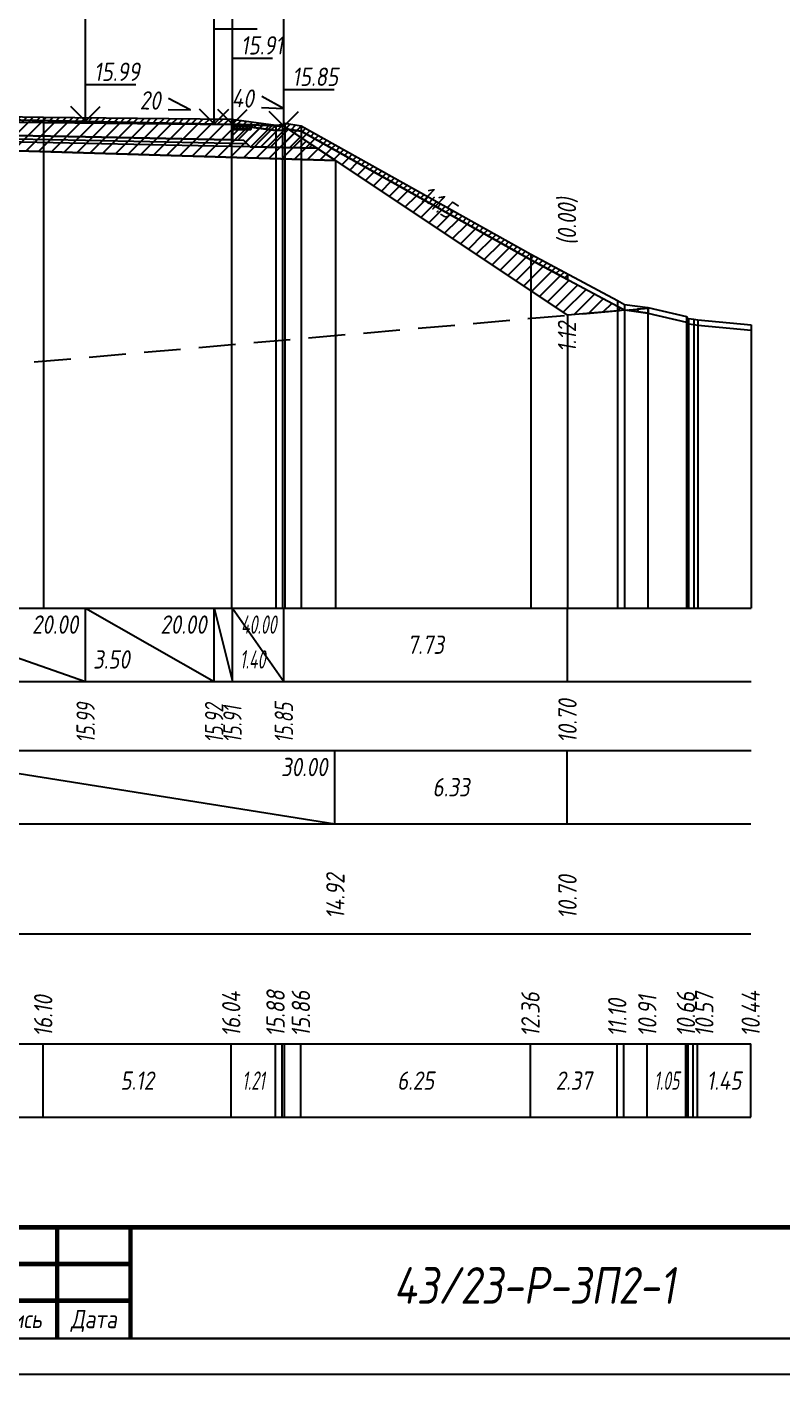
# Model space of a CAD drawing. Extents: x -717 to 1451, y -133302 to 233.
# Drawn here: x 250.8 to 353.7, y -104444.4 to -104260.8 of the extents above; entities that cross this region are included whole.
import ezdxf
from ezdxf.enums import TextEntityAlignment as Align

# ---------------------------------------------------------------- set-up
doc = ezdxf.new("R2010")
doc.units = 0
doc.linetypes.add('штриховая', pattern=[0.75, 0.5, -0.25])
for name, color, linetype in [('Зарамочное оформление', 7, 'Continuous'), ('Интерполированный поперечник', 2, 'Continuous'), ('Код_510', 7, 'Continuous'), ('Код_514', 1, 'Continuous'), ('Код_516', 1, 'Continuous'), ('Контур_0', 7, 'Continuous'), ('Контур_2521', 7, 'Continuous'), ('Контур_2564', 7, 'Continuous'), ('Контур_2660', 7, 'Continuous'), ('Контур_2665', 7, 'Continuous'), ('Контур_400', 7, 'Continuous'), ('Контур_508', 7, 'Continuous'), ('Контур_512', 7, 'Continuous'), ('Контур_513', 7, 'Continuous'), ('Контур_818', 7, 'Continuous'), ('Красный поперечник', 1, 'Continuous'), ('Объём_2501', 7, 'Continuous'), ('Объём_2564', 7, 'Continuous'), ('Объём_2650', 7, 'Continuous'), ('Объём_2660', 7, 'Continuous'), ('Объём_2661', 7, 'Continuous'), ('Объём_2665', 7, 'Continuous'), ('Объём_2666', 7, 'Continuous'), ('Объём_2667', 7, 'Continuous'), ('Объём_2668', 7, 'Continuous'), ('Объём_2669', 7, 'Continuous'), ('Объём_2675', 7, 'Continuous'), ('Откосы', 7, 'Continuous'), ('Отметки покрытия', 7, 'Continuous'), ('Рабочие отметки', 7, 'Continuous'), ('Рабочие отметки доп.', 7, 'Continuous'), ('Таблица', 7, 'Continuous'), ('Уклоны проезжей части', 7, 'Continuous'), ('Черный поперечник', 3, 'Continuous')]:
    doc.layers.add(name, color=color, linetype=linetype)
for name, color, linetype, true_color in [('Контур_2540', 2, 'Continuous', 0xffff00), ('Контур_2560', 2, 'Continuous', 0xffff00), ('Контур_2561', 7, 'Continuous', 0xff8040), ('Контур_2562', 3, 'Continuous', 0x00ff00), ('Контур_2563', 7, 'Continuous', 0xff8000), ('Контур_2570', 7, 'Continuous', 0x80ff00), ('Контур_2736', 4, 'Continuous', 0x00ffff), ('Контур_2737', 4, 'Continuous', 0x00ffff), ('Контур_2738', 4, 'Continuous', 0x00ffff), ('Контур_2739', 4, 'Continuous', 0x00ffff), ('Контур_2741', 4, 'Continuous', 0x00ffff), ('Контур_2742', 4, 'Continuous', 0x00ffff), ('Контур_2743', 4, 'Continuous', 0x00ffff), ('Контур_2744', 7, 'Continuous', 0xa4ffff), ('Контур_2745', 7, 'Continuous', 0xa4ffff), ('Контур_2747', 4, 'Continuous', 0x00ffff), ('Контур_2748', 4, 'Continuous', 0x00ffff), ('Контур_2749', 4, 'Continuous', 0x00ffff), ('Контур_2750', 4, 'Continuous', 0x00ffff), ('Контур_2751', 4, 'Continuous', 0x00ffff), ('Контур_2752', 4, 'Continuous', 0x00ffff), ('Контур_402', 7, 'Continuous', 0xff6464), ('Контур_703', 4, 'Continuous', 0x00ffff), ('Контур_705', 4, 'Continuous', 0x00ffff), ('Контур_707', 4, 'Continuous', 0x00ffff), ('Контур_720', 131, 'Continuous', 0xaaffff), ('Объём_2500', 7, 'Continuous', 0xc0c0c0), ('Объём_2520', 7, 'Continuous', 0x80ffff), ('Объём_2540', 2, 'Continuous', 0xffff00), ('Объём_2560', 2, 'Continuous', 0xffff00), ('Объём_2561', 7, 'Continuous', 0xff8040), ('Объём_2562', 3, 'Continuous', 0x00ff00), ('Объём_2563', 7, 'Continuous', 0xff8000), ('Объём_2570', 7, 'Continuous', 0x80ff00), ('Объём_2580', 3, 'Continuous', 0x00ff00), ('Объём_2600', 7, 'Continuous', 0x808000)]:
    doc.layers.add(name, color=color, linetype=linetype, true_color=true_color)
doc.styles.get("Standard").update_dxf_attribs({"font": 'txt', "height": 2.5})
doc.styles.add('М', font='romand.shx', dxfattribs={"width": 0.8, "oblique": 10, "height": 2.5})
doc.dimstyles.new('ISO-25', dxfattribs={"dimtxt": 2.5, "dimasz": 2.5, "dimexe": 1.25, "dimexo": 0.625, "dimtad": 1, "dimtxsty": 'Standard', "dimcen": 2.5, "dimadec": 0, "dimazin": 0, "dimtfac": 1, "dimtmove": 0, "dimatfit": 3, "dimfxl": 1, "dimarcsym": 0})

# ---------------------------------------------------------------- blocks, each defined once
blk = doc.blocks.new('_Oblique')
at = {"color": 0, "linetype": 'ByBlock', "lineweight": -2}
blk.add_line((-0.5, -0.5), (0.5, 0.5), dxfattribs=at)
blk = doc.blocks.new('*D2114')
at = {"color": 0, "lineweight": -2, "transparency": 16777216}
for p, q in [((278.83, -104273.46), (278.83, -104248.86)), ((285.83, -104273.74), (285.83, -104248.86)), ((278.83, -104250.11), (285.83, -104250.11)), ((285.83, -104250.11), (295.89, -104250.11))]:
    blk.add_line(p, q, dxfattribs=at)
at = {"layer": 'Defpoints', "color": 0, "transparency": 16777216}
for p in [(285.83, -104250.11), (278.83, -104274.08), (285.83, -104274.36)]:
    blk.add_point(p, dxfattribs=at)
at = {"color": 0, "lineweight": -2, "transparency": 16777216, "rotation": 180}
blk.add_blockref('_Oblique', (278.83, -104250.11), dxfattribs=at)
at = {"color": 0, "lineweight": -2, "transparency": 16777216}
blk.add_blockref('_Oblique', (285.83, -104250.11), dxfattribs=at)
at = {"color": 0, "transparency": 16777216, "insert": (292.34, -104248), "char_height": 2.5, "width": 8.75, "attachment_point": 5, "style": 'М'}
blk.add_mtext('1,40', dxfattribs=at)
blk = doc.blocks.new('*D2116')
at = {"color": 0, "lineweight": -2, "transparency": 16777216}
for p, q in [((276.33, -104273.41), (276.33, -104248.86)), ((278.83, -104273.46), (278.83, -104248.86)), ((276.33, -104250.11), (266.41, -104250.11)), ((278.83, -104250.11), (276.33, -104250.11))]:
    blk.add_line(p, q, dxfattribs=at)
at = {"layer": 'Defpoints', "color": 0, "transparency": 16777216}
for p in [(278.83, -104250.11), (276.33, -104274.03), (278.83, -104274.08)]:
    blk.add_point(p, dxfattribs=at)
at = {"color": 0, "lineweight": -2, "transparency": 16777216, "rotation": 180}
blk.add_blockref('_Oblique', (276.33, -104250.11), dxfattribs=at)
at = {"color": 0, "lineweight": -2, "transparency": 16777216}
blk.add_blockref('_Oblique', (278.83, -104250.11), dxfattribs=at)
at = {"color": 0, "transparency": 16777216, "insert": (270.17, -104248), "char_height": 2.5, "width": 9.1667, "attachment_point": 5, "style": 'М'}
blk.add_mtext('0,50', dxfattribs=at)
blk = doc.blocks.new('*D2118')
at = {"color": 0, "lineweight": -2, "transparency": 16777216}
for p, q in [((258.83, -104273.06), (258.83, -104244.86)), ((276.33, -104246.11), (258.83, -104246.11)), ((276.33, -104273.41), (276.33, -104244.86))]:
    blk.add_line(p, q, dxfattribs=at)
at = {"layer": 'Defpoints', "color": 0, "transparency": 16777216}
for p in [(258.83, -104246.11), (258.83, -104273.68), (276.33, -104274.03)]:
    blk.add_point(p, dxfattribs=at)
at = {"color": 0, "lineweight": -2, "transparency": 16777216, "rotation": 180}
blk.add_blockref('_Oblique', (258.83, -104246.11), dxfattribs=at)
at = {"color": 0, "lineweight": -2, "transparency": 16777216}
blk.add_blockref('_Oblique', (276.33, -104246.11), dxfattribs=at)
at = {"color": 0, "transparency": 16777216, "insert": (267.58, -104244), "char_height": 2.5, "width": 9.5833, "attachment_point": 5, "style": 'М'}
blk.add_mtext('3,50', dxfattribs=at)
blk = doc.blocks.new('*D2119')
at = {"color": 0, "lineweight": -2, "transparency": 16777216}
for p, q in [((276.33, -104273.41), (276.33, -104244.86)), ((276.33, -104246.11), (285.83, -104246.11)), ((285.83, -104273.74), (285.83, -104244.86)), ((285.83, -104246.11), (295.59, -104246.11))]:
    blk.add_line(p, q, dxfattribs=at)
at = {"layer": 'Defpoints', "color": 0, "transparency": 16777216}
for p in [(276.33, -104246.11), (276.33, -104274.03), (285.83, -104274.36)]:
    blk.add_point(p, dxfattribs=at)
at = {"color": 0, "lineweight": -2, "transparency": 16777216, "rotation": 180}
blk.add_blockref('_Oblique', (276.33, -104246.11), dxfattribs=at)
at = {"color": 0, "lineweight": -2, "transparency": 16777216}
blk.add_blockref('_Oblique', (285.83, -104246.11), dxfattribs=at)
at = {"color": 0, "transparency": 16777216, "insert": (292.05, -104244), "char_height": 2.5, "width": 8.75, "attachment_point": 5, "style": 'М'}
blk.add_mtext('1,90', dxfattribs=at)
blk = doc.blocks.new('*D2121')
at = {"color": 0, "lineweight": -2, "transparency": 16777216}
for p, q in [((174.53, -104273.74), (174.53, -104236.86)), ((285.83, -104273.74), (285.83, -104236.86)), ((174.53, -104238.11), (285.83, -104238.11))]:
    blk.add_line(p, q, dxfattribs=at)
at = {"layer": 'Defpoints', "color": 0, "transparency": 16777216}
for p in [(285.83, -104238.11), (174.53, -104274.36), (285.83, -104274.36)]:
    blk.add_point(p, dxfattribs=at)
at = {"color": 0, "lineweight": -2, "transparency": 16777216, "rotation": 180}
blk.add_blockref('_Oblique', (174.53, -104238.11), dxfattribs=at)
at = {"color": 0, "lineweight": -2, "transparency": 16777216}
blk.add_blockref('_Oblique', (285.83, -104238.11), dxfattribs=at)
at = {"color": 0, "transparency": 16777216, "insert": (230.18, -104236), "char_height": 2.5, "width": 12.5, "attachment_point": 5, "style": 'М'}
blk.add_mtext('22,26', dxfattribs=at)
blk = doc.blocks.new('Штамп')
at = {"linetype": 'Continuous'}
blk.add_wipeout([(199.95, -411.25), (384.95, -411.25), (384.95, -426.25), (199.95, -426.25)], dxfattribs=at).dxf.layer = 'Зарамочное оформление'
at = {"layer": 'Зарамочное оформление', "linetype": 'Continuous', "lineweight": -3, "const_width": 0.6, "flags": 128}
for points in [[(199.95, -426.25), (199.95, -411.25), (384.95, -411.25)], [(209.95, -411.25), (209.95, -426.25)], [(219.95, -411.25), (219.95, -426.25)], [(229.95, -411.25), (229.95, -426.25)], [(239.95, -411.25), (239.95, -426.25)], [(254.95, -411.25), (254.95, -426.25)], [(264.95, -411.25), (264.95, -426.25)], [(374.95, -411.25), (374.95, -426.25)], [(199.95, -416.25), (264.95, -416.25)], [(374.95, -418.25), (384.95, -418.25)], [(199.95, -421.25), (264.95, -421.25)]]:
    blk.add_lwpolyline(points, dxfattribs=at)
at = {"linetype": 'Continuous', "insert": (319.95, -419.17), "char_height": 5, "width": 110, "attachment_point": 5, "style": 'М'}
blk.add_mtext('{\\Q10;\\W0.8;43/23-Р-ЗП2-1}', dxfattribs=at)
at = {"layer": 'Зарамочное оформление', "linetype": 'Continuous', "style": 'М', "oblique": 10}
for s, width, p in [('Лист', 0.8, (379.95, -414.66)), ('Изм.', 0.8, (204.95, -423.75)), ('Кол.уч.', 0.7, (214.95, -423.75)), ('Лист', 0.8, (224.95, -423.75)), ('N док.', 0.7, (235.28, -423.75)), ('Подпись', 0.8, (247.45, -423.75)), ('Дата', 0.8, (259.95, -423.75))]:
    blk.add_text(s, height=2.5, dxfattribs=dict(at, width=width)).set_placement(p, align=Align.MIDDLE_CENTER)
blk = doc.blocks.new('шифр')
blk.add_blockref('Штамп', (0, -104073))

msp = doc.modelspace()

# ---------------------------------------------------------------- hatches: boundary and pattern name
h = msp.add_hatch()
h.set_pattern_fill('ANSI37', color=256, scale=0.1)
h.set_pattern_definition([(45, (280.0778, -104274.27), (-0.22451, 0.22451), []), (135, (280.0778, -104274.27), (-0.22451, -0.22451), [])])
h.paths.add_polyline_path([(278.828, -104274.02), (278.828, -104274.773), (281.333, -104274.773), (281.328, -104274.12), (280.07, -104274.27)])
at = {"layer": 'Объём_2563'}
h = msp.add_hatch(dxfattribs=at)
h.set_pattern_fill('ANSI31', color=256, scale=0.3)
h.paths.add_polyline_path([(280.328, -104276.2), (281.246, -104277.118), (290.328, -104277.3), (285.828, -104274.3), (281.328, -104274.12), (281.333, -104274.773), (278.828, -104274.773), (278.828, -104276.17)])
at = {"layer": 'Объём_2570'}
h = msp.add_hatch(dxfattribs=at)
h.set_pattern_fill('ANSI31', color=256, scale=0.2)
h.paths.add_polyline_path([(324.471, -104295.193), (319.47, -104292.526), (288.203, -104274.992), (285.959, -104274.664), (285.664, -104274.847), (284.751, -104274.901), (278.718, -104274.095), (253.106, -104273.819), (230.177, -104273.467), (230.177, -104272.717), (253.106, -104273.069), (278.718, -104273.345), (284.751, -104274.151), (285.664, -104274.097), (285.959, -104273.914), (288.203, -104274.242), (319.47, -104291.776), (324.471, -104294.443)])
at = {"layer": 'Объём_2600'}
h = msp.add_hatch(dxfattribs=at)
h.set_pattern_fill('ANSI31', color=6, scale=0.4)
h.paths.add_polyline_path([(324.471, -104300.062), (292.843, -104278.977), (230.177, -104277.097), (230.177, -104273.467), (253.106, -104273.819), (278.718, -104274.095), (284.751, -104274.901), (285.664, -104274.847), (285.959, -104274.664), (288.203, -104274.992), (319.47, -104292.526), (331.298, -104298.832), (332.207, -104299.344), (332.381, -104299.367)])
h = msp.add_hatch(dxfattribs=at)
h.set_pattern_fill('HONEY', color=5, scale=0.3)
h.paths.add_polyline_path([(335.466, -104299.096), (335.466, -104299.799), (335.392, -104299.779), (332.381, -104299.367)])

# ---------------------------------------------------------------- linework, layer by layer
at = {"flags": 128}
msp.add_lwpolyline([(-30.054, -104444.421), (389.946, -104444.421), (389.946, -104147.421), (-30.054, -104147.421)], close=True, dxfattribs=at)
at = {"const_width": 0.6, "flags": 128}
msp.add_lwpolyline([(-10.054, -104439.421), (384.946, -104439.421), (384.946, -104152.421), (-10.054, -104152.421)], close=True, dxfattribs=at)
msp.add_lwpolyline([(278.828, -104274.02), (278.828, -104274.773), (281.333, -104274.773), (281.328, -104274.12), (280.07, -104274.27), (278.828, -104274.02)])
at = {"layer": 'Код_510'}
for p, q in [((253.052, -104409.421), (253.052, -104399.421)), ((278.664, -104409.421), (278.664, -104399.421)), ((284.697, -104409.421), (284.697, -104399.421)), ((285.61, -104409.421), (285.61, -104399.421)), ((285.904, -104409.421), (285.904, -104399.421)), ((288.149, -104409.421), (288.149, -104399.421)), ((319.416, -104409.421), (319.416, -104399.421)), ((331.244, -104409.421), (331.244, -104399.421)), ((332.152, -104409.421), (332.152, -104399.421)), ((335.338, -104409.421), (335.338, -104399.421)), ((340.6, -104409.421), (340.6, -104399.421)), ((340.741, -104409.421), (340.741, -104399.421)), ((340.889, -104409.421), (340.889, -104399.421)), ((341.601, -104409.421), (341.601, -104399.421)), ((342.154, -104409.421), (342.154, -104399.421)), ((349.417, -104409.421), (349.417, -104399.421))]:
    msp.add_line(p, q, dxfattribs=at)
at = {"layer": 'Код_514'}
for p, q in [((230.177, -104340), (258.828, -104350)), ((258.828, -104350), (258.828, -104340)), ((258.828, -104340), (276.328, -104350)), ((276.328, -104350), (276.328, -104340)), ((276.328, -104340), (278.828, -104350)), ((278.828, -104350), (278.828, -104340)), ((278.828, -104340), (285.828, -104350)), ((285.828, -104350), (285.828, -104340)), ((324.471, -104350), (324.471, -104340))]:
    msp.add_line(p, q, dxfattribs=at)
at = {"layer": 'Код_516'}
for p, q in [((230.123, -104359.421), (292.789, -104369.421)), ((292.789, -104369.421), (292.789, -104359.421)), ((324.417, -104369.421), (324.417, -104359.421))]:
    msp.add_line(p, q, dxfattribs=at)
at = {"layer": 'Контур_0', "flags": 128}
for points in [[(230.177, -104273.047), (258.828, -104273.62), (276.328, -104273.97), (276.328, -104273.97), (276.328, -104273.97), (276.328, -104273.97), (276.328, -104273.97), (276.328, -104273.97), (278.828, -104274.02), (278.828, -104276.17), (276.328, -104276.12), (276.328, -104276.12), (276.328, -104276.12), (276.328, -104276.12), (276.328, -104276.12), (276.328, -104276.12), (258.828, -104275.77), (230.177, -104275.197), (230.177, -104273.047)], [(230.177, -104275.197), (258.828, -104275.77), (276.328, -104276.12), (276.328, -104276.12), (276.328, -104276.12), (276.328, -104276.12), (276.328, -104276.12), (276.328, -104276.12), (278.828, -104276.17), (280.328, -104276.2), (281.246, -104277.118), (278.828, -104277.07), (276.328, -104277.02), (276.328, -104277.02), (276.328, -104277.02), (276.328, -104277.02), (276.328, -104277.02), (276.328, -104277.02), (258.828, -104276.67), (230.177, -104276.097), (230.177, -104275.197)], [(285.828, -104274.3), (285.828, -104274.3)], [(285.828, -104274.3), (324.471, -104300.062), (324.471, -104300.062), (324.471, -104300.062), (324.471, -104300.062), (324.471, -104300.062), (324.471, -104300.062), (324.471, -104300.062), (324.471, -104300.062), (324.471, -104300.062), (324.471, -104300.062), (324.471, -104300.062), (324.471, -104300.062), (324.471, -104300.062), (324.471, -104300.062), (324.471, -104300.062)], [(285.828, -104274.3), (324.471, -104300.062), (324.471, -104300.062), (324.471, -104300.062), (324.471, -104300.062), (324.471, -104300.062), (324.471, -104300.062), (324.471, -104300.062), (324.471, -104300.062), (324.471, -104300.062), (324.471, -104300.062), (324.471, -104300.062), (324.471, -104300.062), (324.471, -104300.062), (324.471, -104300.062), (324.471, -104300.062), (324.471, -104300.062), (324.471, -104300.062), (324.471, -104300.062), (324.471, -104300.062), (324.471, -104300.062), (324.471, -104300.062), (324.471, -104300.062), (324.471, -104300.062), (324.471, -104300.062), (324.471, -104300.062), (324.471, -104300.062), (324.471, -104300.062), (324.471, -104300.062), (324.471, -104300.062)], [(278.828, -104276.17), (280.328, -104276.2), (281.246, -104277.118), (290.328, -104277.3)]]:
    msp.add_lwpolyline(points, dxfattribs=at)
at = {"layer": 'Контур_2521', "color": 250, "flags": 128}
msp.add_lwpolyline([(230.177, -104275.647), (258.828, -104276.22), (276.328, -104276.57), (276.328, -104276.57), (276.328, -104276.57), (276.328, -104276.57), (276.328, -104276.57), (276.328, -104276.57), (278.828, -104276.62), (280.787, -104276.659)], dxfattribs=at)
at = {"layer": 'Контур_2540', "flags": 128}
msp.add_lwpolyline([(230.177, -104277.097), (292.843, -104278.977), (290.328, -104277.3), (281.246, -104277.118), (278.828, -104277.07), (276.328, -104277.02), (258.828, -104276.67), (230.177, -104276.097), (230.177, -104277.097)], dxfattribs=at)
at = {"layer": 'Контур_2560', "flags": 128}
msp.add_lwpolyline([(278.828, -104274.02), (285.828, -104274.3), (285.828, -104274.3), (285.828, -104274.3)], dxfattribs=at)
at = {"layer": 'Контур_2561', "flags": 128}
msp.add_lwpolyline([(278.828, -104274.02), (278.828, -104274.02), (285.828, -104274.3), (285.828, -104274.3), (278.828, -104274.02)], dxfattribs=at)
at = {"layer": 'Контур_2562', "flags": 128}
msp.add_lwpolyline([(285.828, -104274.3), (285.828, -104274.3), (285.828, -104274.3), (285.828, -104274.3), (285.828, -104274.3)], dxfattribs=at)
at = {"layer": 'Контур_2563', "flags": 128}
msp.add_lwpolyline([(280.328, -104276.2), (281.246, -104277.118), (290.328, -104277.3), (285.828, -104274.3), (278.828, -104274.02), (278.828, -104276.17), (280.328, -104276.2)], dxfattribs=at)
at = {"layer": 'Контур_2564', "flags": 128}
msp.add_lwpolyline([(278.828, -104274.02), (285.828, -104274.3)], dxfattribs=at)
at = {"layer": 'Контур_2570', "flags": 128}
msp.add_lwpolyline([(230.177, -104273.467), (253.106, -104273.819), (278.718, -104274.095), (284.751, -104274.901), (285.664, -104274.847), (285.959, -104274.664), (288.203, -104274.992), (319.47, -104292.526), (331.298, -104298.832), (332.207, -104299.344), (335.392, -104299.779), (335.392, -104299.779), (340.655, -104301.018), (340.795, -104301.279), (340.943, -104301.264), (341.655, -104301.364), (342.209, -104301.446), (349.471, -104302.131)], dxfattribs=at)
at = {"layer": 'Контур_2660', "flags": 128}
msp.add_lwpolyline([(230.177, -104277.097), (292.843, -104278.977)], dxfattribs=at)
at = {"layer": 'Контур_2665', "flags": 128}
msp.add_lwpolyline([(285.828, -104274.3), (285.828, -104274.3)], dxfattribs=at)
at = {"layer": 'Контур_2736', "flags": 128}
msp.add_lwpolyline([(285.828, -104274.3), (324.471, -104300.062)], dxfattribs=at)
at = {"layer": 'Контур_2737', "flags": 128}
msp.add_lwpolyline([(324.471, -104300.062), (324.471, -104300.062)], dxfattribs=at)
at = {"layer": 'Контур_2738', "flags": 128}
msp.add_lwpolyline([(324.471, -104300.062), (324.471, -104300.062)], dxfattribs=at)
at = {"layer": 'Контур_2739', "flags": 128}
msp.add_lwpolyline([(324.471, -104300.062), (324.471, -104300.062)], dxfattribs=at)
at = {"layer": 'Контур_2741', "flags": 128}
msp.add_lwpolyline([(324.471, -104300.062), (324.471, -104300.062)], dxfattribs=at)
at = {"layer": 'Контур_2742', "flags": 128}
msp.add_lwpolyline([(324.471, -104300.062), (324.471, -104300.062)], dxfattribs=at)
at = {"layer": 'Контур_2743', "flags": 128}
msp.add_lwpolyline([(324.471, -104300.062), (324.471, -104300.062)], dxfattribs=at)
at = {"layer": 'Контур_2744', "flags": 128}
msp.add_lwpolyline([(324.471, -104300.062), (324.471, -104300.062)], dxfattribs=at)
msp.add_lwpolyline([(324.471, -104300.062), (324.471, -104300.062)], dxfattribs=at)
msp.add_lwpolyline([(324.471, -104300.062), (324.471, -104300.062)], dxfattribs=at)
msp.add_lwpolyline([(324.471, -104300.062), (324.471, -104300.062)], dxfattribs=at)
msp.add_lwpolyline([(324.471, -104300.062), (324.471, -104300.062)], dxfattribs=at)
msp.add_lwpolyline([(324.471, -104300.062), (324.471, -104300.062)], dxfattribs=at)
at = {"layer": 'Контур_2745', "flags": 128}
msp.add_lwpolyline([(324.471, -104300.062), (324.471, -104300.062)], dxfattribs=at)
msp.add_lwpolyline([(324.471, -104300.062), (324.471, -104300.062)], dxfattribs=at)
msp.add_lwpolyline([(324.471, -104300.062), (324.471, -104300.062)], dxfattribs=at)
msp.add_lwpolyline([(324.471, -104300.062), (324.471, -104300.062)], dxfattribs=at)
msp.add_lwpolyline([(324.471, -104300.062), (324.471, -104300.062)], dxfattribs=at)
msp.add_lwpolyline([(324.471, -104300.062), (324.471, -104300.062)], dxfattribs=at)
at = {"layer": 'Контур_2747', "flags": 128}
msp.add_lwpolyline([(324.471, -104300.062), (324.471, -104300.062)], dxfattribs=at)
at = {"layer": 'Контур_2748', "flags": 128}
msp.add_lwpolyline([(324.471, -104300.062), (324.471, -104300.062)], dxfattribs=at)
at = {"layer": 'Контур_2749', "flags": 128}
msp.add_lwpolyline([(324.471, -104300.062), (324.471, -104300.062)], dxfattribs=at)
at = {"layer": 'Контур_2750', "flags": 128}
msp.add_lwpolyline([(324.471, -104300.062), (324.471, -104300.062)], dxfattribs=at)
at = {"layer": 'Контур_2751', "flags": 128}
msp.add_lwpolyline([(324.471, -104300.062), (324.471, -104300.062)], dxfattribs=at)
at = {"layer": 'Контур_2752', "flags": 128}
msp.add_lwpolyline([(324.471, -104300.062), (324.471, -104300.062)], dxfattribs=at)
at = {"layer": 'Контур_400', "flags": 128}
msp.add_lwpolyline([(230.177, -104273.047), (258.828, -104273.62), (276.328, -104273.97), (276.328, -104273.97), (276.328, -104273.97), (276.328, -104273.97), (276.328, -104273.97), (276.328, -104273.97), (278.828, -104274.02)], dxfattribs=at)
at = {"layer": 'Контур_402', "flags": 128}
msp.add_lwpolyline([(167.511, -104278.977), (230.177, -104277.097), (292.843, -104278.977)], dxfattribs=at)
at = {"layer": 'Контур_508', "flags": 128}
msp.add_lwpolyline([(105, -104320.551), (105.976, -104321.202), (107.249, -104320.353), (107.249, -104319.152), (167.511, -104278.977), (230.177, -104277.097), (292.843, -104278.977), (324.471, -104300.062)], dxfattribs=at)
at = {"layer": 'Контур_512', "flags": 128}
msp.add_lwpolyline([(105, -104320.551), (105.976, -104321.202), (107.249, -104320.353), (107.249, -104319.152), (167.511, -104278.977), (230.177, -104277.097), (292.843, -104278.977), (324.471, -104300.062)], dxfattribs=at)
at = {"layer": 'Контур_513', "flags": 128}
msp.add_lwpolyline([(105, -104320.551), (105.976, -104321.202), (107.249, -104320.353), (107.249, -104319.152), (167.511, -104278.977), (230.177, -104277.097), (292.843, -104278.977), (324.471, -104300.062)], dxfattribs=at)
at = {"layer": 'Контур_703', "flags": 128}
for points in [[(285.828, -104274.3), (324.471, -104300.062)], [(324.471, -104300.062), (324.471, -104300.062)]]:
    msp.add_lwpolyline(points, dxfattribs=at)
at = {"layer": 'Контур_705', "flags": 128}
msp.add_lwpolyline([(324.471, -104300.062), (324.471, -104300.062)], dxfattribs=at)
at = {"layer": 'Контур_707', "flags": 128}
msp.add_lwpolyline([(324.471, -104300.062), (324.471, -104300.062)], dxfattribs=at)
at = {"layer": 'Контур_720', "flags": 128}
msp.add_lwpolyline([(324.471, -104300.062), (324.471, -104300.062)], dxfattribs=at)
at = {"layer": 'Контур_818', "flags": 128}
msp.add_lwpolyline([(137.619, -104301.203), (174.661, -104275.129), (174.661, -104275.879), (175.252, -104275.668), (175.322, -104275.775), (175.685, -104276.093), (182.776, -104274.523), (205.732, -104273.997), (229.64, -104273.458), (230.177, -104273.467), (253.106, -104273.819), (278.718, -104274.095), (284.751, -104274.901), (285.664, -104274.847), (285.959, -104274.664), (288.203, -104274.992), (319.47, -104292.526), (324.471, -104295.193)], dxfattribs=at)
at = {"layer": 'Красный поперечник'}
for p, q in [((230.177, -104273.047), (258.828, -104273.62)), ((258.828, -104273.62), (276.328, -104273.97)), ((276.328, -104273.97), (278.828, -104274.02)), ((278.828, -104274.02), (285.828, -104274.3)), ((285.828, -104274.3), (324.471, -104300.062)), ((292.843, -104278.977), (292.843, -104340)), ((324.471, -104300.062), (324.471, -104340))]:
    msp.add_line(p, q, dxfattribs=at)
at = {"layer": 'Объём_2500', "flags": 128}
msp.add_lwpolyline([(230.177, -104273.047), (258.828, -104273.62), (276.328, -104273.97), (276.328, -104273.97), (276.328, -104273.97), (276.328, -104273.97), (276.328, -104273.97), (276.328, -104273.97), (278.828, -104274.02), (278.828, -104276.17), (276.328, -104276.12), (276.328, -104276.12), (276.328, -104276.12), (276.328, -104276.12), (276.328, -104276.12), (276.328, -104276.12), (258.828, -104275.77), (230.177, -104275.197), (230.177, -104273.047)], dxfattribs=at)
at = {"layer": 'Объём_2501', "flags": 128}
msp.add_lwpolyline([(230.177, -104273.047), (258.828, -104273.62), (276.328, -104273.97), (276.328, -104273.97), (276.328, -104273.97), (276.328, -104273.97), (276.328, -104273.97), (276.328, -104273.97), (278.828, -104274.02)], dxfattribs=at)
at = {"layer": 'Объём_2520', "color": 250, "flags": 128}
msp.add_lwpolyline([(230.177, -104275.197), (258.828, -104275.77), (276.328, -104276.12), (276.328, -104276.12), (276.328, -104276.12), (276.328, -104276.12), (276.328, -104276.12), (276.328, -104276.12), (278.828, -104276.17), (280.328, -104276.2), (281.246, -104277.118), (278.828, -104277.07), (276.328, -104277.02), (276.328, -104277.02), (276.328, -104277.02), (276.328, -104277.02), (276.328, -104277.02), (276.328, -104277.02), (258.828, -104276.67), (230.177, -104276.097), (230.177, -104275.197)], dxfattribs=at)
at = {"layer": 'Объём_2540', "flags": 128}
msp.add_lwpolyline([(230.177, -104277.097), (292.843, -104278.977), (290.328, -104277.3), (281.246, -104277.118), (278.828, -104277.07), (276.328, -104277.02), (258.828, -104276.67), (230.177, -104276.097), (230.177, -104277.097)], dxfattribs=at)
at = {"layer": 'Объём_2560', "flags": 128}
msp.add_lwpolyline([(278.828, -104274.02), (285.828, -104274.3), (285.828, -104274.3), (285.828, -104274.3)], dxfattribs=at)
at = {"layer": 'Объём_2561', "flags": 128}
msp.add_lwpolyline([(278.828, -104274.02), (278.828, -104274.02), (285.828, -104274.3), (285.828, -104274.3), (278.828, -104274.02)], dxfattribs=at)
at = {"layer": 'Объём_2562', "flags": 128}
msp.add_lwpolyline([(285.828, -104274.3), (285.828, -104274.3), (285.828, -104274.3), (285.828, -104274.3), (285.828, -104274.3)], dxfattribs=at)
at = {"layer": 'Объём_2563', "color": 250, "flags": 128}
msp.add_lwpolyline([(280.328, -104276.2), (281.246, -104277.118), (290.328, -104277.3), (285.828, -104274.3), (281.328, -104274.12), (281.333, -104274.773), (278.828, -104274.773), (278.828, -104276.17), (280.328, -104276.2)], dxfattribs=at)
at = {"layer": 'Объём_2564', "flags": 128}
msp.add_lwpolyline([(278.828, -104274.02), (285.828, -104274.3)], dxfattribs=at)
at = {"layer": 'Объём_2570', "flags": 128}
msp.add_lwpolyline([(324.471, -104295.193), (319.47, -104292.526), (288.203, -104274.992), (285.959, -104274.664), (285.664, -104274.847), (284.751, -104274.901), (278.718, -104274.095), (253.106, -104273.819), (230.177, -104273.467), (230.177, -104272.717), (253.106, -104273.069), (278.718, -104273.345), (284.751, -104274.151), (285.664, -104274.097), (285.959, -104273.914), (288.203, -104274.242), (319.47, -104291.776), (324.471, -104294.443), (324.471, -104295.193), (324.471, -104295.193)], dxfattribs=at)
at = {"layer": 'Объём_2580', "flags": 128}
msp.add_lwpolyline([(285.828, -104274.3), (285.828, -104274.3)], dxfattribs=at)
at = {"layer": 'Объём_2600', "color": 5, "flags": 128}
msp.add_lwpolyline([(335.466, -104299.096), (335.466, -104299.799), (335.392, -104299.779), (332.381, -104299.367), (335.466, -104299.096), (335.466, -104299.096)], dxfattribs=at)
at = {"layer": 'Объём_2650', "color": 6, "flags": 128}
msp.add_lwpolyline([(324.471, -104300.062), (292.843, -104278.977), (230.177, -104277.097), (230.177, -104273.467), (253.106, -104273.819), (278.718, -104274.095), (284.751, -104274.901), (285.664, -104274.847), (285.959, -104274.664), (288.203, -104274.992), (319.47, -104292.526), (331.298, -104298.832), (332.207, -104299.344), (332.381, -104299.367), (324.471, -104300.062), (324.471, -104300.062)], dxfattribs=at)
at = {"layer": 'Объём_2660', "flags": 128}
msp.add_lwpolyline([(230.177, -104277.097), (292.843, -104278.977)], dxfattribs=at)
at = {"layer": 'Объём_2661', "flags": 128}
msp.add_lwpolyline([(285.828, -104274.3), (324.471, -104300.062)], dxfattribs=at)
at = {"layer": 'Объём_2665', "flags": 128}
msp.add_lwpolyline([(285.828, -104274.3), (285.828, -104274.3)], dxfattribs=at)
at = {"layer": 'Объём_2666', "flags": 128}
msp.add_lwpolyline([(285.828, -104274.3), (324.471, -104300.062)], dxfattribs=at)
at = {"layer": 'Объём_2667', "flags": 128}
msp.add_lwpolyline([(324.471, -104300.062), (324.471, -104300.062)], dxfattribs=at)
msp.add_lwpolyline([(324.471, -104300.062), (324.471, -104300.062)], dxfattribs=at)
at = {"layer": 'Объём_2668', "flags": 128}
msp.add_lwpolyline([(324.471, -104300.062), (324.471, -104300.062)], dxfattribs=at)
msp.add_lwpolyline([(324.471, -104300.062), (324.471, -104300.062)], dxfattribs=at)
at = {"layer": 'Объём_2669', "flags": 128}
msp.add_lwpolyline([(324.471, -104300.062), (324.471, -104300.062)], dxfattribs=at)
msp.add_lwpolyline([(324.471, -104300.062), (324.471, -104300.062)], dxfattribs=at)
at = {"layer": 'Объём_2675', "flags": 128}
msp.add_lwpolyline([(324.471, -104300.062), (324.471, -104300.062)], dxfattribs=at)
msp.add_lwpolyline([(324.471, -104300.062), (324.471, -104300.062)], dxfattribs=at)
msp.add_lwpolyline([(324.471, -104300.062), (324.471, -104300.062)], dxfattribs=at)
msp.add_lwpolyline([(324.471, -104300.062), (324.471, -104300.062)], dxfattribs=at)
msp.add_lwpolyline([(324.471, -104300.062), (324.471, -104300.062)], dxfattribs=at)
msp.add_lwpolyline([(324.471, -104300.062), (324.471, -104300.062)], dxfattribs=at)
msp.add_lwpolyline([(324.471, -104300.062), (324.471, -104300.062)], dxfattribs=at)
msp.add_lwpolyline([(324.471, -104300.062), (324.471, -104300.062)], dxfattribs=at)
msp.add_lwpolyline([(324.471, -104300.062), (324.471, -104300.062)], dxfattribs=at)
msp.add_lwpolyline([(324.471, -104300.062), (324.471, -104300.062)], dxfattribs=at)
msp.add_lwpolyline([(324.471, -104300.062), (324.471, -104300.062)], dxfattribs=at)
msp.add_lwpolyline([(324.471, -104300.062), (324.471, -104300.062)], dxfattribs=at)
at = {"layer": 'Откосы', "color": 1, "flags": 128}
for points in [[(270.091, -104272.028), (273.09, -104272.088), (270.121, -104270.529)], [(282.765, -104271.782), (285.762, -104271.902), (282.825, -104270.283)]]:
    msp.add_lwpolyline(points, dxfattribs=at)
at = {"layer": 'Отметки покрытия', "color": 1}
for p, q in [((276.328, -104273.97), (276.328, -104261.02)), ((276.328, -104261.02), (282.178, -104261.02)), ((278.828, -104274.02), (278.828, -104265.02)), ((278.828, -104265.02), (284.278, -104265.02)), ((258.828, -104273.62), (258.828, -104268.62)), ((258.828, -104268.62), (265.678, -104268.62)), ((285.828, -104274.3), (285.828, -104269.3)), ((285.828, -104269.3), (292.678, -104269.3)), ((258.828, -104273.62), (256.828, -104271.62)), ((258.828, -104273.62), (260.828, -104271.62)), ((276.328, -104273.97), (274.328, -104271.97)), ((276.328, -104273.97), (278.328, -104271.97)), ((278.828, -104274.02), (276.828, -104272.02)), ((278.828, -104274.02), (280.828, -104272.02)), ((285.828, -104274.3), (283.828, -104272.3)), ((285.828, -104274.3), (287.828, -104272.3))]:
    msp.add_line(p, q, dxfattribs=at)
at = {"layer": 'Таблица'}
for p, q in [((80, -104340), (349.471, -104340)), ((80, -104350), (349.471, -104350)), ((80, -104359.421), (349.471, -104359.421)), ((79.946, -104369.421), (349.417, -104369.421)), ((79.946, -104384.421), (349.417, -104384.421)), ((79.946, -104399.421), (349.417, -104399.421)), ((79.946, -104409.421), (349.417, -104409.421))]:
    msp.add_line(p, q, dxfattribs=at)
at = {"layer": 'Черный поперечник', "color": 7}
for p, q in [((253.106, -104273.069), (253.106, -104340)), ((278.718, -104273.345), (278.718, -104340)), ((284.751, -104274.151), (284.751, -104340)), ((285.664, -104274.097), (285.664, -104340)), ((285.959, -104273.914), (285.959, -104340)), ((288.203, -104274.242), (288.203, -104340)), ((319.47, -104291.776), (319.47, -104340)), ((331.298, -104298.082), (331.298, -104340)), ((332.207, -104298.594), (332.207, -104340)), ((335.392, -104299.029), (335.392, -104340)), ((340.655, -104300.268), (340.655, -104340)), ((340.795, -104300.529), (340.795, -104340)), ((340.943, -104300.514), (340.943, -104340)), ((341.655, -104300.614), (341.655, -104340)), ((342.209, -104300.696), (342.209, -104340)), ((349.471, -104301.381), (349.471, -104340))]:
    msp.add_line(p, q, dxfattribs=at)
at = {"layer": 'Черный поперечник', "flags": 128}
msp.add_lwpolyline([(230.177, -104272.717), (253.106, -104273.069), (278.718, -104273.345), (284.751, -104274.151), (285.664, -104274.097), (285.959, -104273.914), (288.203, -104274.242), (319.47, -104291.776), (331.298, -104298.082), (332.207, -104298.594), (335.392, -104299.029), (340.655, -104300.268), (340.795, -104300.529), (340.943, -104300.514), (341.655, -104300.614), (342.209, -104300.696), (349.471, -104301.381)], dxfattribs=at)

# ---------------------------------------------------------------- texts
at = {"layer": 'Код_510', "style": 'М', "oblique": 10, "width": 0.8}
for s, p in [('16.10', (253.052, -104398.421)), ('16.04', (278.664, -104398.421)), ('15.88', (284.697, -104398.421)), ('15.86', (288.149, -104398.421)), ('12.36', (319.416, -104398.421)), ('10.91', (335.338, -104398.421)), ('10.66', (340.6, -104398.421)), ('10.57', (343.1, -104398.421)), ('10.44', (349.417, -104398.421)), ('11.10', (331.244, -104398.421))]:
    msp.add_text(s, height=2.5, rotation=90, dxfattribs=at).set_placement(p, align=Align.MIDDLE_LEFT)
at = {"layer": 'Код_510', "style": 'М', "oblique": 10}
for s, width, p in [('5.12', 0.8, (265.858, -104404.421)), ('1.21', 0.6, (281.68, -104404.421)), ('6.25', 0.8, (303.782, -104404.421)), ('2.37', 0.8, (325.33, -104404.421)), ('1.05', 0.6, (337.969, -104404.421)), ('1.45', 0.8, (345.786, -104404.421))]:
    msp.add_text(s, height=2.5, dxfattribs=dict(at, width=width)).set_placement(p, align=Align.MIDDLE_CENTER)
at = {"layer": 'Код_514', "style": 'М', "oblique": 10}
for s, width, p in [('20.00', 0.8, (257.828, -104341)), ('20.00', 0.8, (275.328, -104341)), ('40.00', 0.6, (284.828, -104341))]:
    msp.add_text(s, height=2.5, dxfattribs=dict(at, width=width)).set_placement(p, align=Align.TOP_RIGHT)
at = {"layer": 'Код_514', "style": 'М', "oblique": 10, "width": 0.8}
msp.add_text('7.73', height=2.5, dxfattribs=at).set_placement((305.15, -104345), align=Align.MIDDLE_CENTER)
at = {"layer": 'Код_514', "style": 'М', "oblique": 10}
for s, width, p in [('3.50', 0.8, (259.828, -104349)), ('1.40', 0.6, (279.828, -104349))]:
    msp.add_text(s, height=2.5, dxfattribs=dict(at, width=width)).set_placement(p, align=Align.BOTTOM_LEFT)
for s, width, p in [('15.85', 0.7, (285.828, -104358.382)), ('10.70', 0.8, (324.471, -104358.382)), ('15.99', 0.7, (258.828, -104358.382)), ('15.92', 0.7, (276.328, -104358.382)), ('15.91', 0.7, (278.828, -104358.382))]:
    msp.add_text(s, height=2.5, rotation=90, dxfattribs=dict(at, width=width)).set_placement(p, align=Align.MIDDLE_LEFT)
at = {"layer": 'Код_516', "style": 'М', "oblique": 10, "width": 0.8}
msp.add_text('30.00', height=2.5, dxfattribs=at).set_placement((291.789, -104360.421), align=Align.TOP_RIGHT)
msp.add_text('6.33', height=2.5, dxfattribs=at).set_placement((308.603, -104364.421), align=Align.MIDDLE_CENTER)
for s, p in [('14.92', (292.843, -104382.371)), ('10.70', (324.471, -104382.371))]:
    msp.add_text(s, height=2.5, rotation=90, dxfattribs=at).set_placement(p, align=Align.MIDDLE_LEFT)
at = {"layer": 'Отметки покрытия', "color": 1, "style": 'М', "oblique": 10, "width": 0.8}
for s, p in [('15.91', (279.969, -104265.289)), ('15.99', (259.969, -104268.889)), ('15.85', (286.969, -104269.569))]:
    msp.add_text(s, height=2.5, dxfattribs=at).set_placement(p, align=Align.BOTTOM_LEFT)
at = {"layer": 'Рабочие отметки', "color": 1, "style": 'М', "oblique": 10, "width": 0.8}
msp.add_text('1.12', height=2.5, rotation=90, dxfattribs=at).set_placement((324.393, -104300.993), align=Align.MIDDLE_RIGHT)
at = {"layer": 'Рабочие отметки доп.', "color": 1, "style": 'М', "oblique": 10, "width": 0.8}
msp.add_text('(0.00)', height=2.5, rotation=90, dxfattribs=at).set_placement((324.393, -104290.493), align=Align.MIDDLE_LEFT)
at = {"layer": 'Уклоны проезжей части', "color": 1, "style": 'М', "oblique": 10, "width": 0.8}
for s, rotation, p in [('20', 358.85423, (267.598, -104272.795)), ('40', 357.70938, (280.173, -104272.498)), ('1:1.5', 326.30994, (305.704, -104286.349))]:
    msp.add_text(s, height=2.5, rotation=rotation, dxfattribs=at).set_placement(p, align=Align.BOTTOM_CENTER)

# ---------------------------------------------------------------- dimensions: what is measured, and where the dimension line sits
at = {"color": 5}
dim = msp.add_linear_dim(base=(285.828, -104238.109), p1=(174.526, -104274.362), p2=(285.828, -104274.362), angle=180, dimstyle='ISO-25', override={"dimasz": 1, "dimlfac": 0.2, "dimzin": 0, "dimtxsty": 'М', "dimblk1": 'Oblique', "dimblk2": 'Oblique', "dimsah": 1}, dxfattribs=at)
dim.commit()
dim.dimension.update_dxf_attribs({"geometry": '*D2121', "text_midpoint": (230.177, -104235.996)})
dim = msp.add_linear_dim(base=(258.828, -104246.109), p1=(276.328, -104274.032), p2=(258.828, -104273.682), dimstyle='ISO-25', override={"dimasz": 1, "dimlfac": 0.2, "dimzin": 0, "dimtxsty": 'М', "dimblk1": 'Oblique', "dimblk2": 'Oblique', "dimsah": 1}, dxfattribs=at)
dim.commit()
dim.dimension.update_dxf_attribs({"geometry": '*D2118', "text_midpoint": (267.578, -104243.996)})
dim = msp.add_linear_dim(base=(276.328, -104246.109), p1=(285.828, -104274.362), p2=(276.328, -104274.032), dimstyle='ISO-25', override={"dimasz": 1, "dimlfac": 0.2, "dimzin": 0, "dimtxsty": 'М', "dimblk1": 'Oblique', "dimblk2": 'Oblique', "dimsah": 1}, dxfattribs=at)
dim.commit()
dim.dimension.update_dxf_attribs({"geometry": '*D2119', "text_midpoint": (292.054, -104246.109), "dimtype": 160})
for base, p1, p2, picture, middle in [((278.828, -104250.109), (276.328, -104274.032), (278.828, -104274.082), '*D2116', (270.175, -104250.109)), ((285.828, -104250.109), (278.828, -104274.082), (285.828, -104274.362), '*D2114', (292.345, -104250.109))]:
    dim = msp.add_linear_dim(base=base, p1=p1, p2=p2, angle=180, dimstyle='ISO-25', override={"dimasz": 1, "dimlfac": 0.2, "dimzin": 0, "dimtxsty": 'М', "dimblk1": 'Oblique', "dimblk2": 'Oblique', "dimsah": 1}, dxfattribs=at)
    dim.commit()
    dim.dimension.update_dxf_attribs({"geometry": picture, "text_midpoint": middle, "dimtype": 160})

# ---------------------------------------------------------------- next in the draw order: block references
msp.add_blockref('шифр', (0, 59.829))

# ---------------------------------------------------------------- next in the draw order: linework, layer by layer
at = {"layer": 'Интерполированный поперечник', "linetype": 'штриховая', "ltscale": 10, "flags": 128}
msp.add_lwpolyline([(80, -104321.546), (335.466, -104299.096)], dxfattribs=at)

doc.saveas('drawing.dxf')
